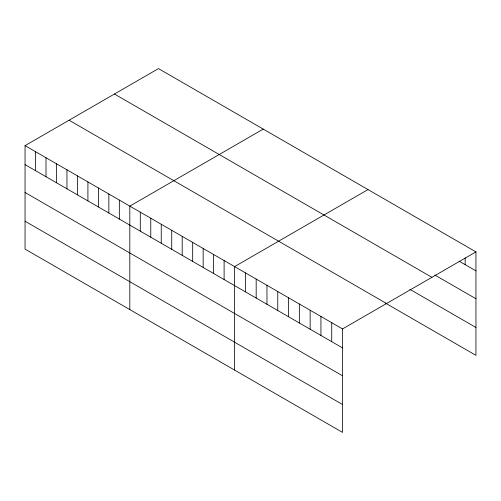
<?xml version="1.0" encoding="UTF-8"?>
<svg xmlns="http://www.w3.org/2000/svg" width="501" height="501" viewBox="0 0 501 501"><rect width="100%" height="100%" fill="white"/><g stroke="black" fill="none" stroke-linecap="round" stroke-linejoin="round"><path stroke-width="0.75" d="M25.05 145.634L342.527 328.932L342.527 432.394L25.05 249.103L25.05 145.634L158.473 68.606L475.95 251.897L475.95 355.366L385.551 303.168M263.244 129.089L129.815 206.124L129.815 309.587M368.01 189.578L234.581 266.607L234.581 370.076M342.527 328.932L475.95 251.897M459.085 261.146L475.95 270.884M434.799 275.005L475.95 298.759M114.447 94.025L431.918 277.316M409.837 289.315L475.95 327.485M69.082 120.215L386.553 303.512M25.05 164.622L342.527 347.913M25.05 192.503L342.527 375.794M25.05 221.223L342.527 404.514M465.153 257.815L465.153 264.653M331.731 322.7L331.731 341.682M320.934 316.463L320.934 335.451M310.144 310.232L310.144 329.22M299.347 304.001L299.347 322.988M288.557 297.769L288.557 316.757M277.761 291.538L277.761 310.526M266.964 285.307L266.964 304.295M256.174 279.076L256.174 298.057M245.377 272.845L245.377 291.826M224.11 260.564L224.11 279.545M213.633 254.514L213.633 273.496M203.155 248.465L203.155 267.453M192.678 242.415L192.678 261.403M182.201 236.366L182.201 255.353M171.724 230.316L171.724 249.304M161.247 224.273L161.247 243.254M150.77 218.223L150.77 237.205M140.293 212.173L140.293 231.155M119.338 200.074L119.338 219.062M108.861 194.025L108.861 213.013M98.384 187.975L98.384 206.963M87.913 181.932L87.913 200.914M77.436 175.882L77.436 194.864M66.959 169.833L66.959 188.814M56.481 163.783L56.481 182.771M46.004 157.734L46.004 176.721M35.527 151.684L35.527 170.672"/></g></svg>
